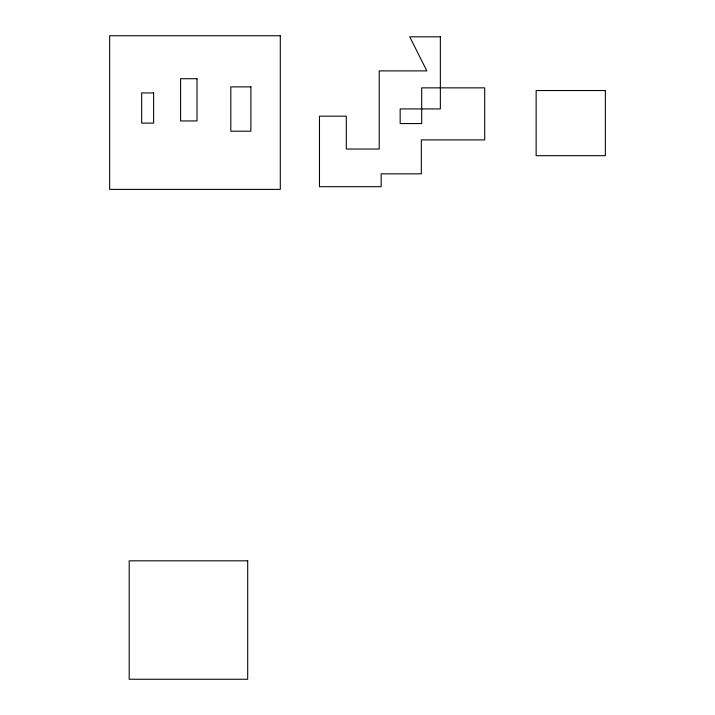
<?xml version="1.0" encoding="UTF-8"?>
<svg xmlns="http://www.w3.org/2000/svg" width="715" height="715" viewBox="0 0 715 715"><rect width="100%" height="100%" fill="white"/><g stroke="black" fill="none" stroke-linecap="round" stroke-linejoin="round"><path stroke-width="1.07" d="M280.298 35.75L109.645 35.75L109.645 189.386L280.298 189.386L280.298 35.75M440.351 36.814L409.749 36.814L426.828 70.892L379.218 70.892L379.218 149.033L346.31 149.033L346.31 116.17L319.48 116.17L319.48 186.704L381.175 186.704L381.175 173.843L421.323 173.843L421.323 139.908L484.69 139.908L484.69 87.856L421.698 87.856L421.698 123.561L400.159 123.561L400.159 108.93L440.351 108.93L440.351 36.814M197.018 78.713L180.582 78.713L180.582 120.933L197.018 120.933L197.018 78.713M250.894 86.873L230.811 86.873L230.811 131.194L250.894 131.194L250.894 86.873M605.355 90.546L536.143 90.546L536.143 155.691L605.355 155.691L605.355 90.546M153.618 92.932L141.677 92.932L141.677 123.114L153.618 123.114L153.618 92.932M247.694 560.828L129.192 560.828L129.192 679.25L247.694 679.25L247.694 560.828"/></g></svg>
